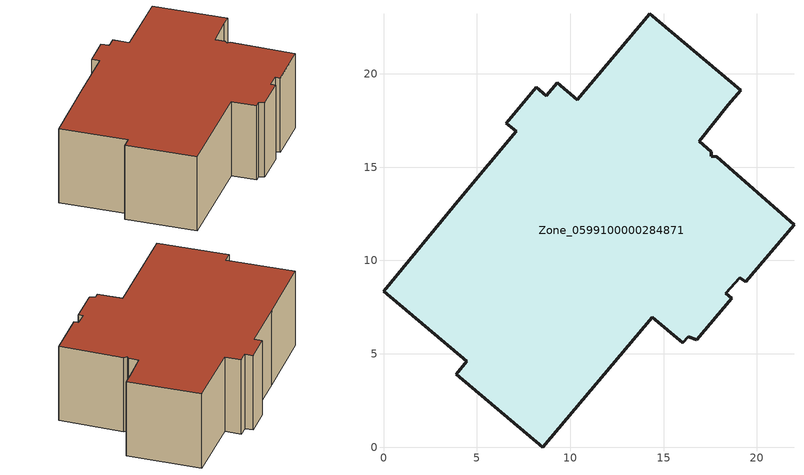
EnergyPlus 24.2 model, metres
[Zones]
Zone_0599100000284871
 floor ground (C_G): 17.86,15.56 21.99,11.91 19.41,8.86 19.09,9.09 18.34,8.23 18.66,7.97 16.79,5.74 16.32,5.92 16.03,5.59 14.4,6.96 8.54,0 3.9,3.91 4.47,4.6 0,8.34 4.11,13.34 7.12,16.91 6.58,17.36 8.19,19.27 8.73,18.82 9.31,19.51 10.38,18.61 14.27,23.21 19.13,19.12 18.46,18.34 16.92,16.39 17.55,15.83 17.55,15.58 z0
 wall outside (C_F): 8.73,18.82 8.19,19.27 6.58,17.36 7.12,16.91 4.11,13.34 0,8.34 4.47,4.6 3.9,3.91 8.54,0 14.4,6.96 16.03,5.59 16.32,5.92 16.79,5.74 18.66,7.97 18.34,8.23 19.09,9.09 19.41,8.86 21.99,11.91 17.86,15.56 17.55,15.58 17.55,15.83 16.92,16.39 18.46,18.34 19.13,19.12 14.27,23.21 10.38,18.61 9.31,19.51 8.73,18.82 z0:6.91
 roof outside (C_R): 21.99,11.91 17.86,15.56 17.55,15.58 17.55,15.83 16.92,16.39 18.46,18.34 19.13,19.12 14.27,23.21 10.38,18.61 9.31,19.51 8.73,18.82 8.19,19.27 6.58,17.36 7.12,16.91 4.11,13.34 0,8.34 4.47,4.6 3.9,3.91 8.54,0 14.4,6.96 16.03,5.59 16.32,5.92 16.79,5.74 18.66,7.97 18.34,8.23 19.09,9.09 19.41,8.86 z6.91
[BUILDING]
Pand.0599100000284871: North Axis=0; Terrain=City; Loads Convergence Tolerance Value=0.04; Temperature Convergence Tolerance Value=0.4; Solar Distribution=FullExterior; Maximum Number of Warmup Days=25; Minimum Number of Warmup Days=1
[Site:Location]
Rotterdam.The.Hague.AP_ZH_NLD Design_Conditions: Latitude=51.96; Longitude=4.45; Time Zone=1; Elevation=-4.5
[SITE:GROUNDTEMPERATURE:BUILDINGSURFACE]
18, 18, 18, 18, 18, 18, 18, 18, 18, 18, 18, 18
[MATERIAL] Thermal Absorptance=0.9; Solar Absorptance=0.7; Visible Absorptance=0.7
Name | Roughness | Thickness | Conductivity | Density | Specific Heat
G.D.1975-1991 | MediumSmooth | 0.15 | 0.288461 | 540 | 1210
F.D.1975-1991 | Rough | 0.3 | 0.230769 | 1920 | 840
R.D.1975-1991 | MediumRough | 0.2 | 0.153846 | 1500 | 1000
[CONSTRUCTION]
C_G: G.D.1975-1991
C_F: F.D.1975-1991
C_R: R.D.1975-1991
[ZONE]
Zone_0599100000284871: Type=1; Multiplier=1; Ceiling Height=Autocalculate; Volume=Autocalculate; Floor Area=autocalculate; Part of Total Floor Area=Yes
[ZONEINFILTRATION:DESIGNFLOWRATE]
Infil_Zone_0599100000284871: Zone or ZoneList or Space or SpaceList=Zone_0599100000284871; Schedule=AlwaysOn; Design Flow Rate Calculation Method=Flow/Area; Flow Rate per Floor Area=0.0042; Constant Term Coefficient=1; Temperature Term Coefficient=0; Velocity Term Coefficient=0; Velocity Squared Term Coefficient=0
[HVACTEMPLATE:ZONE:IDEALLOADSAIRSYSTEM]
Zone_0599100000284871: Maximum Heating Supply Air Temperature=50; Minimum Cooling Supply Air Temperature=13; Maximum Heating Supply Air Humidity Ratio=0.0156; Minimum Cooling Supply Air Humidity Ratio=0.0077; Heating Limit=NoLimit; Cooling Limit=NoLimit; Dehumidification Control Type=ConstantSensibleHeatRatio; Cooling Sensible Heat Ratio=0.7; Dehumidification Setpoint=60; Humidification Control Type=None; Humidification Setpoint=30; Outdoor Air Method=None; Outdoor Air Flow Rate per Person=0.00944; Outdoor Air Flow Rate per Zone Floor Area=0; Outdoor Air Flow Rate per Zone=0; Demand Controlled Ventilation Type=None; Outdoor Air Economizer Type=NoEconomizer; Heat Recovery Type=None; Sensible Heat Recovery Effectiveness=0.7; Latent Heat Recovery Effectiveness=0.65
[ZONECONTROL:THERMOSTAT]
ThermostatControl_Zone_0599100000284871: Zone or ZoneList=Zone_0599100000284871; Control Type Schedule=DualSetpointControlType; Control 1=Thermostat_Zone_0599100000284871; Temperature Difference Between Cutout And Setpoint=0
[THERMOSTATSETPOINT:DUALSETPOINT]
Thermostat_Zone_0599100000284871: Heating Setpoint Temperature Schedule=HeatingSetpoint_Zone_0599100000284871; Cooling Setpoint Temperature Schedule=CoolingSetpoint_Zone_0599100000284871
[SCHEDULE:COMPACT]
HeatingSetpoint_Zone_0599100000284871: Through: 12/31, For: AllDays, Until: 24:00, 21
CoolingSetpoint_Zone_0599100000284871: Through: 12/31, For: AllDays, Until: 24:00, 24
DualSetpointControlType: Through: 12/31, For: AllDays, Until: 24:00, 4
AlwaysOn: Through: 12/31, For: AllDays, Until: 24:00, 1
